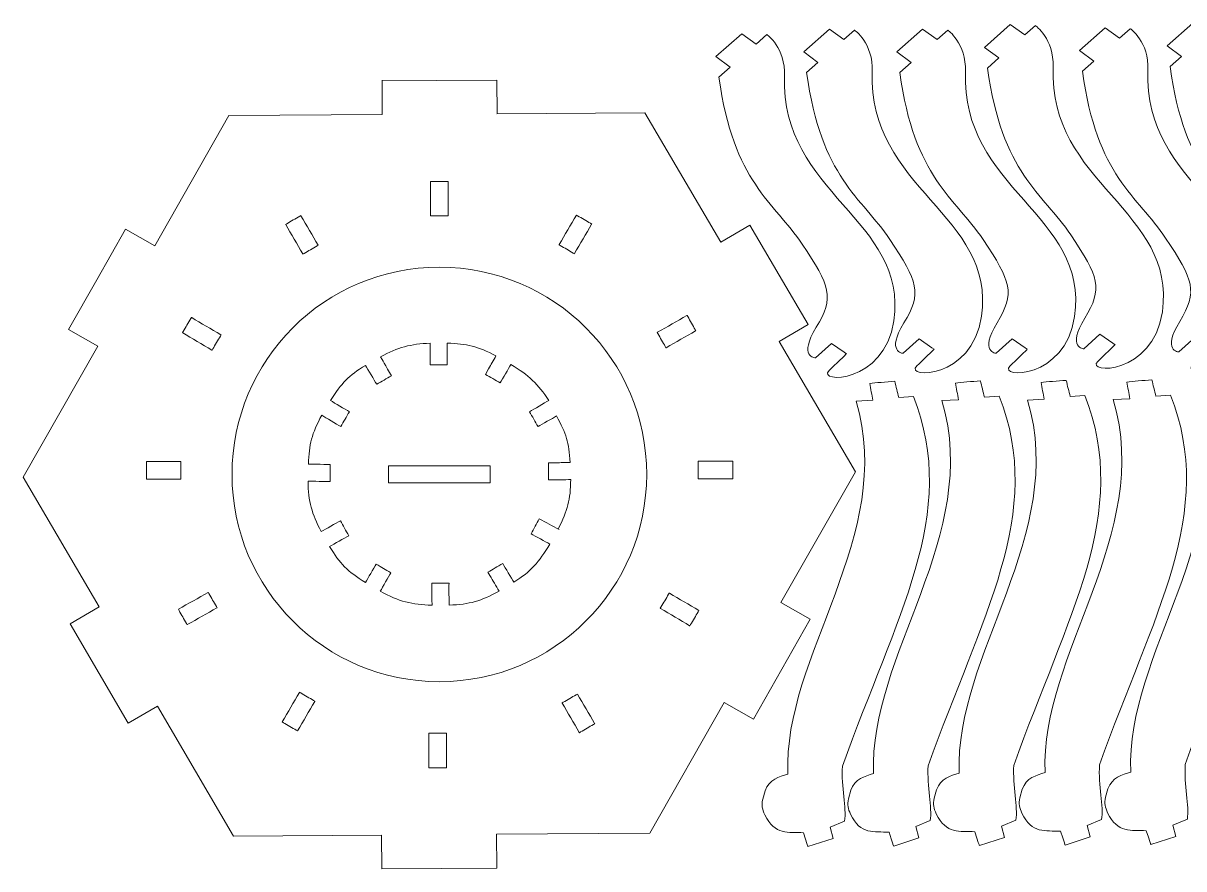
# Model space of a CAD drawing. Header units: millimetres. Extents: x -604 to -211, y 144 to 400.
# Drawn here: x -604.2 to -427, y 144.3 to 273.4 of the extents above; entities that cross this region are included whole.
import ezdxf

# ---------------------------------------------------------------- set-up
doc = ezdxf.new("R2010")
doc.units = ezdxf.units.MM
doc.header["$MEASUREMENT"] = 0
doc.layers.add('Layer 1', color=7, linetype='Continuous')

msp = doc.modelspace()

# ---------------------------------------------------------------- linework, layer by layer
at = {"layer": 'Layer 1', "color": 242, "lineweight": 20}
msp.add_ellipse((-540.6545, 204.5034), major_axis=(0, 31.6419), ratio=1, dxfattribs=at)
for points, knots in [([(-457.4511, 269.695), (-457.4511, 269.695), (-453.5249, 273.1693), (-453.5249, 273.1693), (-453.5249, 273.1693), (-453.5249, 273.1693), (-451.3221, 271.5876), (-451.3221, 271.5876), (-451.3221, 271.5876), (-451.3221, 271.5876), (-449.6953, 273.0276), (-449.6953, 273.0276), (-449.6953, 273.0276), (-449.6953, 273.0276), (-446.822, 271.0357), (-446.993, 266.6782), (-446.993, 266.6782), (-447.6935, 248.8343), (-428.0907, 244.7866), (-430.3208, 229.3274), (-430.3208, 229.3274), (-431.7264, 219.5833), (-442.1582, 219.8527), (-440.19, 221.7477), (-440.19, 221.7477), (-439.3333, 222.5724), (-437.5445, 224.2952), (-437.5445, 224.2952), (-437.5445, 224.2952), (-437.5445, 224.2952), (-437.8896, 224.5369), (-437.8896, 224.5369), (-437.8896, 224.5369), (-437.8896, 224.5369), (-439.8352, 225.8911), (-439.8352, 225.8911), (-439.8352, 225.8911), (-439.8352, 225.8911), (-442.2783, 223.6815), (-442.2783, 223.6815), (-442.2783, 223.6815), (-442.2783, 223.6815), (-444.9427, 223.7768), (-442.1567, 228.3411), (-442.1567, 228.3411), (-439.3707, 232.9055), (-440.0108, 234.6458), (-444.2974, 241.0567), (-444.2974, 241.0567), (-448.5839, 247.4675), (-454.8234, 250.4552), (-456.9985, 266.5436), (-456.9985, 266.5436), (-456.9985, 266.5436), (-455.2828, 268.0794), (-455.2828, 268.0794), (-455.2828, 268.0794), (-455.2828, 268.0794), (-457.4511, 269.695), (-457.4511, 269.695)], [0, 0, 0, 0, 0.0625, 0.0625, 0.0625, 0.0625, 0.125, 0.125, 0.125, 0.125, 0.1875, 0.1875, 0.1875, 0.1875, 0.25, 0.25, 0.25, 0.25, 0.3125, 0.3125, 0.3125, 0.3125, 0.375, 0.375, 0.375, 0.375, 0.4375, 0.4375, 0.4375, 0.4375, 0.5, 0.5, 0.5, 0.5, 0.5625, 0.5625, 0.5625, 0.5625, 0.625, 0.625, 0.625, 0.625, 0.6875, 0.6875, 0.6875, 0.6875, 0.75, 0.75, 0.75, 0.75, 0.8125, 0.8125, 0.8125, 0.8125, 0.875, 0.875, 0.875, 0.875, 1, 1, 1, 1]), ([(-429.5834, 269.9089), (-429.5834, 269.9089), (-425.6572, 273.3832), (-425.6572, 273.3832), (-425.6572, 273.3832), (-425.6572, 273.3832), (-423.4544, 271.8015), (-423.4544, 271.8015), (-423.4544, 271.8015), (-423.4544, 271.8015), (-421.8276, 273.2415), (-421.8276, 273.2415), (-421.8276, 273.2415), (-421.8276, 273.2415), (-418.9543, 271.2496), (-419.1253, 266.8921), (-419.1253, 266.8921), (-419.8258, 249.0483), (-400.223, 245.0006), (-402.4531, 229.5414), (-402.4531, 229.5414), (-403.8587, 219.7972), (-414.2905, 220.0666), (-412.3223, 221.9616), (-412.3223, 221.9616), (-411.4656, 222.7863), (-409.6768, 224.5091), (-409.6768, 224.5091), (-409.6768, 224.5091), (-409.6768, 224.5091), (-410.0219, 224.7508), (-410.0219, 224.7508), (-410.0219, 224.7508), (-410.0219, 224.7508), (-411.9675, 226.1051), (-411.9675, 226.1051), (-411.9675, 226.1051), (-411.9675, 226.1051), (-414.4106, 223.8954), (-414.4106, 223.8954), (-414.4106, 223.8954), (-414.4106, 223.8954), (-417.075, 223.9907), (-414.289, 228.555), (-414.289, 228.555), (-411.503, 233.1194), (-412.1431, 234.8597), (-416.4297, 241.2706), (-416.4297, 241.2706), (-420.7162, 247.6814), (-426.9557, 250.6691), (-429.1308, 266.7575), (-429.1308, 266.7575), (-429.1308, 266.7575), (-427.4151, 268.2933), (-427.4151, 268.2933), (-427.4151, 268.2933), (-427.4151, 268.2933), (-429.5834, 269.9089), (-429.5834, 269.9089)], [0, 0, 0, 0, 0.0625, 0.0625, 0.0625, 0.0625, 0.125, 0.125, 0.125, 0.125, 0.1875, 0.1875, 0.1875, 0.1875, 0.25, 0.25, 0.25, 0.25, 0.3125, 0.3125, 0.3125, 0.3125, 0.375, 0.375, 0.375, 0.375, 0.4375, 0.4375, 0.4375, 0.4375, 0.5, 0.5, 0.5, 0.5, 0.5625, 0.5625, 0.5625, 0.5625, 0.625, 0.625, 0.625, 0.625, 0.6875, 0.6875, 0.6875, 0.6875, 0.75, 0.75, 0.75, 0.75, 0.8125, 0.8125, 0.8125, 0.8125, 0.875, 0.875, 0.875, 0.875, 1, 1, 1, 1]), ([(-498.4376, 268.3115), (-498.4376, 268.3115), (-494.5114, 271.7858), (-494.5114, 271.7858), (-494.5114, 271.7858), (-494.5114, 271.7858), (-492.3087, 270.2041), (-492.3087, 270.2041), (-492.3087, 270.2041), (-492.3087, 270.2041), (-490.6819, 271.6441), (-490.6819, 271.6441), (-490.6819, 271.6441), (-490.6819, 271.6441), (-487.8085, 269.6522), (-487.9795, 265.2947), (-487.9795, 265.2947), (-488.68, 247.4508), (-469.0772, 243.4031), (-471.3073, 227.9439), (-471.3073, 227.9439), (-472.7129, 218.1998), (-483.1448, 218.4692), (-481.1766, 220.3642), (-481.1766, 220.3642), (-480.3199, 221.1889), (-478.531, 222.9117), (-478.531, 222.9117), (-478.531, 222.9117), (-478.531, 222.9117), (-478.8761, 223.1534), (-478.8761, 223.1534), (-478.8761, 223.1534), (-478.8761, 223.1534), (-480.8217, 224.5076), (-480.8217, 224.5076), (-480.8217, 224.5076), (-480.8217, 224.5076), (-483.2648, 222.298), (-483.2648, 222.298), (-483.2648, 222.298), (-483.2648, 222.298), (-485.9292, 222.3933), (-483.1432, 226.9576), (-483.1432, 226.9576), (-480.3573, 231.522), (-480.9974, 233.2623), (-485.284, 239.6732), (-485.284, 239.6732), (-489.5704, 246.084), (-495.81, 249.0717), (-497.985, 265.1601), (-497.985, 265.1601), (-497.985, 265.1601), (-496.2693, 266.6959), (-496.2693, 266.6959), (-496.2693, 266.6959), (-496.2693, 266.6959), (-498.4376, 268.3115), (-498.4376, 268.3115)], [0, 0, 0, 0, 0.0625, 0.0625, 0.0625, 0.0625, 0.125, 0.125, 0.125, 0.125, 0.1875, 0.1875, 0.1875, 0.1875, 0.25, 0.25, 0.25, 0.25, 0.3125, 0.3125, 0.3125, 0.3125, 0.375, 0.375, 0.375, 0.375, 0.4375, 0.4375, 0.4375, 0.4375, 0.5, 0.5, 0.5, 0.5, 0.5625, 0.5625, 0.5625, 0.5625, 0.625, 0.625, 0.625, 0.625, 0.6875, 0.6875, 0.6875, 0.6875, 0.75, 0.75, 0.75, 0.75, 0.8125, 0.8125, 0.8125, 0.8125, 0.875, 0.875, 0.875, 0.875, 1, 1, 1, 1]), ([(-485.0534, 269.0046), (-485.0534, 269.0046), (-481.1272, 272.4788), (-481.1272, 272.4788), (-481.1272, 272.4788), (-481.1272, 272.4788), (-478.9245, 270.8972), (-478.9245, 270.8972), (-478.9245, 270.8972), (-478.9245, 270.8972), (-477.2976, 272.3371), (-477.2976, 272.3371), (-477.2976, 272.3371), (-477.2976, 272.3371), (-474.4243, 270.3453), (-474.5953, 265.9877), (-474.5953, 265.9877), (-475.2958, 248.1439), (-455.693, 244.0962), (-457.9231, 228.637), (-457.9231, 228.637), (-459.3287, 218.8928), (-469.7606, 219.1622), (-467.7924, 221.0572), (-467.7924, 221.0572), (-466.9356, 221.882), (-465.1468, 223.6047), (-465.1468, 223.6047), (-465.1468, 223.6047), (-465.1468, 223.6047), (-465.4919, 223.8464), (-465.4919, 223.8464), (-465.4919, 223.8464), (-465.4919, 223.8464), (-467.4375, 225.2007), (-467.4375, 225.2007), (-467.4375, 225.2007), (-467.4375, 225.2007), (-469.8806, 222.991), (-469.8806, 222.991), (-469.8806, 222.991), (-469.8806, 222.991), (-472.545, 223.0863), (-469.759, 227.6507), (-469.759, 227.6507), (-466.973, 232.215), (-467.6132, 233.9554), (-471.8997, 240.3663), (-471.8997, 240.3663), (-476.1862, 246.7771), (-482.4258, 249.7647), (-484.6008, 265.8531), (-484.6008, 265.8531), (-484.6008, 265.8531), (-482.8851, 267.389), (-482.8851, 267.389), (-482.8851, 267.389), (-482.8851, 267.389), (-485.0534, 269.0046), (-485.0534, 269.0046)], [0, 0, 0, 0, 0.0625, 0.0625, 0.0625, 0.0625, 0.125, 0.125, 0.125, 0.125, 0.1875, 0.1875, 0.1875, 0.1875, 0.25, 0.25, 0.25, 0.25, 0.3125, 0.3125, 0.3125, 0.3125, 0.375, 0.375, 0.375, 0.375, 0.4375, 0.4375, 0.4375, 0.4375, 0.5, 0.5, 0.5, 0.5, 0.5625, 0.5625, 0.5625, 0.5625, 0.625, 0.625, 0.625, 0.625, 0.6875, 0.6875, 0.6875, 0.6875, 0.75, 0.75, 0.75, 0.75, 0.8125, 0.8125, 0.8125, 0.8125, 0.875, 0.875, 0.875, 0.875, 1, 1, 1, 1]), ([(-470.8353, 269.0019), (-470.8353, 269.0019), (-466.9091, 272.4762), (-466.9091, 272.4762), (-466.9091, 272.4762), (-466.9091, 272.4762), (-464.7064, 270.8945), (-464.7064, 270.8945), (-464.7064, 270.8945), (-464.7064, 270.8945), (-463.0795, 272.3345), (-463.0795, 272.3345), (-463.0795, 272.3345), (-463.0795, 272.3345), (-460.2062, 270.3427), (-460.3772, 265.9851), (-460.3772, 265.9851), (-461.0777, 248.1413), (-441.4749, 244.0936), (-443.705, 228.6344), (-443.705, 228.6344), (-445.1106, 218.8902), (-455.5425, 219.1596), (-453.5743, 221.0546), (-453.5743, 221.0546), (-452.7175, 221.8794), (-450.9287, 223.6021), (-450.9287, 223.6021), (-450.9287, 223.6021), (-450.9287, 223.6021), (-451.2738, 223.8438), (-451.2738, 223.8438), (-451.2738, 223.8438), (-451.2738, 223.8438), (-453.2194, 225.1981), (-453.2194, 225.1981), (-453.2194, 225.1981), (-453.2194, 225.1981), (-455.6625, 222.9884), (-455.6625, 222.9884), (-455.6625, 222.9884), (-455.6625, 222.9884), (-458.3269, 223.0837), (-455.5409, 227.6481), (-455.5409, 227.6481), (-452.7549, 232.2124), (-453.3951, 233.9528), (-457.6816, 240.3636), (-457.6816, 240.3636), (-461.9681, 246.7745), (-468.2077, 249.7621), (-470.3827, 265.8505), (-470.3827, 265.8505), (-470.3827, 265.8505), (-468.667, 267.3864), (-468.667, 267.3864), (-468.667, 267.3864), (-468.667, 267.3864), (-470.8353, 269.0019), (-470.8353, 269.0019)], [0, 0, 0, 0, 0.0625, 0.0625, 0.0625, 0.0625, 0.125, 0.125, 0.125, 0.125, 0.1875, 0.1875, 0.1875, 0.1875, 0.25, 0.25, 0.25, 0.25, 0.3125, 0.3125, 0.3125, 0.3125, 0.375, 0.375, 0.375, 0.375, 0.4375, 0.4375, 0.4375, 0.4375, 0.5, 0.5, 0.5, 0.5, 0.5625, 0.5625, 0.5625, 0.5625, 0.625, 0.625, 0.625, 0.625, 0.6875, 0.6875, 0.6875, 0.6875, 0.75, 0.75, 0.75, 0.75, 0.8125, 0.8125, 0.8125, 0.8125, 0.875, 0.875, 0.875, 0.875, 1, 1, 1, 1]), ([(-442.9676, 269.2159), (-442.9676, 269.2159), (-439.0414, 272.6901), (-439.0414, 272.6901), (-439.0414, 272.6901), (-439.0414, 272.6901), (-436.8386, 271.1085), (-436.8386, 271.1085), (-436.8386, 271.1085), (-436.8386, 271.1085), (-435.2118, 272.5484), (-435.2118, 272.5484), (-435.2118, 272.5484), (-435.2118, 272.5484), (-432.3385, 270.5566), (-432.5095, 266.1991), (-432.5095, 266.1991), (-433.21, 248.3552), (-413.6072, 244.3075), (-415.8373, 228.8483), (-415.8373, 228.8483), (-417.2429, 219.1041), (-427.6747, 219.3735), (-425.7065, 221.2685), (-425.7065, 221.2685), (-424.8498, 222.0933), (-423.061, 223.816), (-423.061, 223.816), (-423.061, 223.816), (-423.061, 223.816), (-423.4061, 224.0577), (-423.4061, 224.0577), (-423.4061, 224.0577), (-423.4061, 224.0577), (-425.3517, 225.412), (-425.3517, 225.412), (-425.3517, 225.412), (-425.3517, 225.412), (-427.7948, 223.2023), (-427.7948, 223.2023), (-427.7948, 223.2023), (-427.7948, 223.2023), (-430.4592, 223.2977), (-427.6732, 227.862), (-427.6732, 227.862), (-424.8872, 232.4263), (-425.5273, 234.1667), (-429.8139, 240.5776), (-429.8139, 240.5776), (-434.1004, 246.9884), (-440.3399, 249.976), (-442.515, 266.0645), (-442.515, 266.0645), (-442.515, 266.0645), (-440.7993, 267.6003), (-440.7993, 267.6003), (-440.7993, 267.6003), (-440.7993, 267.6003), (-442.9676, 269.2159), (-442.9676, 269.2159)], [0, 0, 0, 0, 0.0625, 0.0625, 0.0625, 0.0625, 0.125, 0.125, 0.125, 0.125, 0.1875, 0.1875, 0.1875, 0.1875, 0.25, 0.25, 0.25, 0.25, 0.3125, 0.3125, 0.3125, 0.3125, 0.375, 0.375, 0.375, 0.375, 0.4375, 0.4375, 0.4375, 0.4375, 0.5, 0.5, 0.5, 0.5, 0.5625, 0.5625, 0.5625, 0.5625, 0.625, 0.625, 0.625, 0.625, 0.6875, 0.6875, 0.6875, 0.6875, 0.75, 0.75, 0.75, 0.75, 0.8125, 0.8125, 0.8125, 0.8125, 0.875, 0.875, 0.875, 0.875, 1, 1, 1, 1]), ([(-549.4499, 264.5888), (-549.4499, 264.5888), (-541.059, 264.6439), (-541.059, 264.6439), (-541.059, 264.6439), (-541.059, 264.6439), (-531.8825, 264.7041), (-531.8825, 264.7041)], [0, 0, 0, 0, 0.33333333, 0.33333333, 0.33333333, 0.33333333, 1, 1, 1, 1]), ([(-584.0936, 239.3808), (-584.0936, 239.3808), (-572.7746, 259.2865), (-572.7746, 259.2865), (-572.7746, 259.2865), (-572.7746, 259.2865), (-549.397, 259.4399), (-549.397, 259.4399)], [0, 0, 0, 0, 0.33333333, 0.33333333, 0.33333333, 0.33333333, 1, 1, 1, 1]), ([(-531.8973, 259.5547), (-531.8973, 259.5547), (-509.2759, 259.7032), (-509.2759, 259.7032), (-509.2759, 259.7032), (-509.2759, 259.7032), (-497.696, 239.9466), (-497.696, 239.9466)], [0, 0, 0, 0, 0.33333333, 0.33333333, 0.33333333, 0.33333333, 1, 1, 1, 1]), ([(-541.7967, 249.2229), (-541.0352, 249.2229), (-540.2735, 249.2229), (-539.512, 249.2229), (-539.512, 249.2229), (-539.512, 249.2229), (-539.3043, 249.2229), (-539.3043, 249.2229), (-539.3043, 249.2229), (-539.3043, 249.2229), (-539.3043, 249.1843), (-539.3043, 249.1843), (-539.3043, 249.1843), (-539.3043, 247.46), (-539.3043, 245.7358), (-539.3043, 244.0115), (-539.3043, 244.0115), (-539.3043, 244.0115), (-539.3043, 243.9729), (-539.3043, 243.9729), (-539.3043, 243.9729), (-539.3043, 243.9729), (-539.512, 243.9729), (-539.512, 243.9729), (-539.512, 243.9729), (-540.2735, 243.9729), (-541.0352, 243.9729), (-541.7967, 243.9729), (-541.7967, 243.9729), (-541.7967, 243.9729), (-542.0044, 243.9729), (-542.0044, 243.9729), (-542.0044, 243.9729), (-542.0044, 243.9729), (-542.0044, 244.0115), (-542.0044, 244.0115), (-542.0044, 244.0115), (-542.0044, 245.7358), (-542.0044, 247.46), (-542.0044, 249.1843), (-542.0044, 249.1843), (-542.0044, 249.1843), (-542.0044, 249.2229), (-542.0044, 249.2229), (-542.0044, 249.2229), (-542.0044, 249.2229), (-541.7967, 249.2229), (-541.7967, 249.2229)], [0, 0, 0, 0, 0.07692308, 0.07692308, 0.07692308, 0.07692308, 0.15384615, 0.15384615, 0.15384615, 0.15384615, 0.23076923, 0.23076923, 0.23076923, 0.23076923, 0.30769231, 0.30769231, 0.30769231, 0.30769231, 0.38461538, 0.38461538, 0.38461538, 0.38461538, 0.46153846, 0.46153846, 0.46153846, 0.46153846, 0.53846154, 0.53846154, 0.53846154, 0.53846154, 0.61538462, 0.61538462, 0.61538462, 0.61538462, 0.69230769, 0.69230769, 0.69230769, 0.69230769, 0.76923077, 0.76923077, 0.76923077, 0.76923077, 0.84615385, 0.84615385, 0.84615385, 0.84615385, 1, 1, 1, 1]), ([(-561.2964, 238.2349), (-560.6388, 238.6189), (-559.9811, 239.003), (-559.3235, 239.3871), (-559.3235, 239.3871), (-559.3235, 239.3871), (-559.1441, 239.4918), (-559.1441, 239.4918), (-559.1441, 239.4918), (-559.1441, 239.4918), (-559.1636, 239.5252), (-559.1636, 239.5252), (-559.1636, 239.5252), (-560.0332, 241.0141), (-560.9028, 242.5031), (-561.7723, 243.992), (-561.7723, 243.992), (-561.7723, 243.992), (-561.7918, 244.0253), (-561.7918, 244.0253), (-561.7918, 244.0253), (-561.7918, 244.0253), (-561.9712, 243.9206), (-561.9712, 243.9206), (-561.9712, 243.9206), (-562.6287, 243.5365), (-563.2864, 243.1524), (-563.944, 242.7684), (-563.944, 242.7684), (-563.944, 242.7684), (-564.1234, 242.6636), (-564.1234, 242.6636), (-564.1234, 242.6636), (-564.1234, 242.6636), (-564.1039, 242.6303), (-564.1039, 242.6303), (-564.1039, 242.6303), (-563.2343, 241.1414), (-562.3647, 239.6524), (-561.4952, 238.1635), (-561.4952, 238.1635), (-561.4952, 238.1635), (-561.4757, 238.1302), (-561.4757, 238.1302), (-561.4757, 238.1302), (-561.4757, 238.1302), (-561.2964, 238.2349), (-561.2964, 238.2349)], [0, 0, 0, 0, 0.07692308, 0.07692308, 0.07692308, 0.07692308, 0.15384615, 0.15384615, 0.15384615, 0.15384615, 0.23076923, 0.23076923, 0.23076923, 0.23076923, 0.30769231, 0.30769231, 0.30769231, 0.30769231, 0.38461538, 0.38461538, 0.38461538, 0.38461538, 0.46153846, 0.46153846, 0.46153846, 0.46153846, 0.53846154, 0.53846154, 0.53846154, 0.53846154, 0.61538462, 0.61538462, 0.61538462, 0.61538462, 0.69230769, 0.69230769, 0.69230769, 0.69230769, 0.76923077, 0.76923077, 0.76923077, 0.76923077, 0.84615385, 0.84615385, 0.84615385, 0.84615385, 1, 1, 1, 1]), ([(-519.5509, 243.9882), (-518.8933, 243.6042), (-518.2356, 243.2201), (-517.578, 242.836), (-517.578, 242.836), (-517.578, 242.836), (-517.3986, 242.7313), (-517.3986, 242.7313), (-517.3986, 242.7313), (-517.3986, 242.7313), (-517.4181, 242.6979), (-517.4181, 242.6979), (-517.4181, 242.6979), (-518.2877, 241.209), (-519.1573, 239.72), (-520.0268, 238.2311), (-520.0268, 238.2311), (-520.0268, 238.2311), (-520.0463, 238.1978), (-520.0463, 238.1978), (-520.0463, 238.1978), (-520.0463, 238.1978), (-520.2257, 238.3025), (-520.2257, 238.3025), (-520.2257, 238.3025), (-520.8832, 238.6866), (-521.5409, 239.0707), (-522.1985, 239.4547), (-522.1985, 239.4547), (-522.1985, 239.4547), (-522.3779, 239.5595), (-522.3779, 239.5595), (-522.3779, 239.5595), (-522.3779, 239.5595), (-522.3584, 239.5928), (-522.3584, 239.5928), (-522.3584, 239.5928), (-521.4888, 241.0817), (-520.6192, 242.5707), (-519.7497, 244.0596), (-519.7497, 244.0596), (-519.7497, 244.0596), (-519.7302, 244.0929), (-519.7302, 244.0929), (-519.7302, 244.0929), (-519.7302, 244.0929), (-519.5509, 243.9882), (-519.5509, 243.9882)], [0, 0, 0, 0, 0.07692308, 0.07692308, 0.07692308, 0.07692308, 0.15384615, 0.15384615, 0.15384615, 0.15384615, 0.23076923, 0.23076923, 0.23076923, 0.23076923, 0.30769231, 0.30769231, 0.30769231, 0.30769231, 0.38461538, 0.38461538, 0.38461538, 0.38461538, 0.46153846, 0.46153846, 0.46153846, 0.46153846, 0.53846154, 0.53846154, 0.53846154, 0.53846154, 0.61538462, 0.61538462, 0.61538462, 0.61538462, 0.69230769, 0.69230769, 0.69230769, 0.69230769, 0.76923077, 0.76923077, 0.76923077, 0.76923077, 0.84615385, 0.84615385, 0.84615385, 0.84615385, 1, 1, 1, 1]), ([(-597.2671, 226.631), (-597.2671, 226.631), (-592.945, 234.2319), (-592.945, 234.2319), (-592.945, 234.2319), (-592.945, 234.2319), (-588.5697, 241.9262), (-588.5697, 241.9262)], [0, 0, 0, 0, 0.33333333, 0.33333333, 0.33333333, 0.33333333, 1, 1, 1, 1]), ([(-493.2538, 242.5504), (-493.2538, 242.5504), (-488.7786, 234.9154), (-488.7786, 234.9154), (-488.7786, 234.9154), (-488.7786, 234.9154), (-484.367, 227.3886), (-484.367, 227.3886)], [0, 0, 0, 0, 0.33333333, 0.33333333, 0.33333333, 0.33333333, 1, 1, 1, 1]), ([(-502.7399, 228.5912), (-502.3643, 227.9287), (-501.9888, 227.2661), (-501.6132, 226.6037), (-501.6132, 226.6037), (-501.6132, 226.6037), (-501.5108, 226.423), (-501.5108, 226.423), (-501.5108, 226.423), (-501.5108, 226.423), (-501.5444, 226.4039), (-501.5444, 226.4039), (-501.5444, 226.4039), (-503.0444, 225.5536), (-504.5444, 224.7033), (-506.0445, 223.853), (-506.0445, 223.853), (-506.0445, 223.853), (-506.078, 223.834), (-506.078, 223.834), (-506.078, 223.834), (-506.078, 223.834), (-506.1805, 224.0147), (-506.1805, 224.0147), (-506.1805, 224.0147), (-506.556, 224.6772), (-506.9316, 225.3398), (-507.3071, 226.0022), (-507.3071, 226.0022), (-507.3071, 226.0022), (-507.4095, 226.1829), (-507.4095, 226.1829), (-507.4095, 226.1829), (-507.4095, 226.1829), (-507.376, 226.202), (-507.376, 226.202), (-507.376, 226.202), (-505.8759, 227.0523), (-504.3759, 227.9026), (-502.8759, 228.7529), (-502.8759, 228.7529), (-502.8759, 228.7529), (-502.8423, 228.7719), (-502.8423, 228.7719), (-502.8423, 228.7719), (-502.8423, 228.7719), (-502.7399, 228.5912), (-502.7399, 228.5912)], [0, 0, 0, 0, 0.07692308, 0.07692308, 0.07692308, 0.07692308, 0.15384615, 0.15384615, 0.15384615, 0.15384615, 0.23076923, 0.23076923, 0.23076923, 0.23076923, 0.30769231, 0.30769231, 0.30769231, 0.30769231, 0.38461538, 0.38461538, 0.38461538, 0.38461538, 0.46153846, 0.46153846, 0.46153846, 0.46153846, 0.53846154, 0.53846154, 0.53846154, 0.53846154, 0.61538462, 0.61538462, 0.61538462, 0.61538462, 0.69230769, 0.69230769, 0.69230769, 0.69230769, 0.76923077, 0.76923077, 0.76923077, 0.76923077, 0.84615385, 0.84615385, 0.84615385, 0.84615385, 1, 1, 1, 1]), ([(-575.2376, 223.6537), (-574.8497, 224.309), (-574.4617, 224.9644), (-574.0737, 225.6196), (-574.0737, 225.6196), (-574.0737, 225.6196), (-573.9679, 225.7984), (-573.9679, 225.7984), (-573.9679, 225.7984), (-573.9679, 225.7984), (-574.0011, 225.818), (-574.0011, 225.818), (-574.0011, 225.818), (-575.4848, 226.6964), (-576.9686, 227.5749), (-578.4523, 228.4533), (-578.4523, 228.4533), (-578.4523, 228.4533), (-578.4855, 228.4729), (-578.4855, 228.4729), (-578.4855, 228.4729), (-578.4855, 228.4729), (-578.5913, 228.2942), (-578.5913, 228.2942), (-578.5913, 228.2942), (-578.9793, 227.6389), (-579.3673, 226.9835), (-579.7552, 226.3283), (-579.7552, 226.3283), (-579.7552, 226.3283), (-579.8611, 226.1495), (-579.8611, 226.1495), (-579.8611, 226.1495), (-579.8611, 226.1495), (-579.8279, 226.1299), (-579.8279, 226.1299), (-579.8279, 226.1299), (-578.3441, 225.2515), (-576.8604, 224.373), (-575.3766, 223.4946), (-575.3766, 223.4946), (-575.3766, 223.4946), (-575.3434, 223.475), (-575.3434, 223.475), (-575.3434, 223.475), (-575.3434, 223.475), (-575.2376, 223.6537), (-575.2376, 223.6537)], [0, 0, 0, 0, 0.07692308, 0.07692308, 0.07692308, 0.07692308, 0.15384615, 0.15384615, 0.15384615, 0.15384615, 0.23076923, 0.23076923, 0.23076923, 0.23076923, 0.30769231, 0.30769231, 0.30769231, 0.30769231, 0.38461538, 0.38461538, 0.38461538, 0.38461538, 0.46153846, 0.46153846, 0.46153846, 0.46153846, 0.53846154, 0.53846154, 0.53846154, 0.53846154, 0.61538462, 0.61538462, 0.61538462, 0.61538462, 0.69230769, 0.69230769, 0.69230769, 0.69230769, 0.76923077, 0.76923077, 0.76923077, 0.76923077, 0.84615385, 0.84615385, 0.84615385, 0.84615385, 1, 1, 1, 1]), ([(-592.5523, 184.2774), (-592.5523, 184.2774), (-604.1632, 204.0868), (-604.1632, 204.0868), (-604.1632, 204.0868), (-604.1632, 204.0868), (-592.791, 224.0857), (-592.791, 224.0857)], [0, 0, 0, 0, 0.33333333, 0.33333333, 0.33333333, 0.33333333, 1, 1, 1, 1]), ([(-522.3935, 196.091), (-523.3693, 196.6529), (-524.4226, 197.1627), (-525.4082, 197.725), (-525.4082, 197.725), (-525.8165, 196.9585), (-526.2525, 196.2002), (-526.6689, 195.4391), (-526.6689, 195.4391), (-526.0121, 195.0607), (-524.458, 194.2553), (-523.801, 193.877), (-523.801, 193.877), (-525.4613, 191.0936), (-526.7236, 189.6705), (-529.2928, 188.0442), (-529.2928, 188.0442), (-529.669, 188.7109), (-530.6, 190.2366), (-530.9889, 190.9008), (-530.9889, 190.9008), (-531.7957, 190.4379), (-532.5054, 190.005), (-533.2418, 189.5849), (-533.2418, 189.5849), (-533.2418, 189.5849), (-532.9392, 189.0916), (-532.9392, 189.0916), (-532.9392, 189.0916), (-532.4956, 188.2788), (-531.9997, 187.4885), (-531.5399, 186.6867), (-531.5399, 186.6867), (-534.2943, 185.1691), (-536.035, 184.6641), (-539.1755, 184.5517), (-539.1755, 184.5517), (-539.1801, 185.3003), (-539.1976, 187.0419), (-539.1802, 187.9007), (-539.1802, 187.9007), (-540.065, 187.8929), (-540.9172, 187.8932), (-541.7903, 187.8942), (-541.7903, 187.8942), (-541.7903, 187.8942), (-541.7827, 186.8288), (-541.7827, 186.8288), (-541.7827, 186.8288), (-541.781, 186.064), (-541.7809, 185.299), (-541.7762, 184.5345), (-541.7762, 184.5345), (-544.8474, 184.6104), (-546.8006, 185.1077), (-549.6726, 186.6704), (-549.6726, 186.6704), (-549.2949, 187.326), (-548.4306, 188.8497), (-548.0531, 189.5052), (-548.0531, 189.5052), (-548.959, 190.0268), (-549.4076, 190.2888), (-550.3085, 190.8136), (-550.3085, 190.8136), (-550.6849, 190.16), (-551.5546, 188.6463), (-551.9308, 187.9929), (-551.9308, 187.9929), (-554.6853, 189.7111), (-555.834, 190.8882), (-557.4106, 193.5063), (-557.4106, 193.5063), (-556.7476, 193.8853), (-555.1503, 194.7636), (-554.4873, 195.1432), (-554.4873, 195.1432), (-554.9109, 195.9062), (-555.3595, 196.7037), (-555.7612, 197.4241), (-555.7612, 197.4241), (-556.4216, 197.0465), (-558.0258, 196.1484), (-558.686, 195.7707), (-558.686, 195.7707), (-560.135, 198.5431), (-560.6486, 200.3419), (-560.6979, 203.4741), (-560.6979, 203.4741), (-559.9449, 203.4689), (-558.095, 203.4203), (-557.342, 203.4154), (-557.342, 203.4154), (-557.302, 205.467), (-557.3135, 204.7177), (-557.2991, 206.0266), (-557.2991, 206.0266), (-557.3026, 206.0362), (-560.3423, 206.0614), (-560.6496, 206.085), (-560.6496, 206.085), (-560.5157, 209.0748), (-560.143, 210.7426), (-558.5973, 213.5308), (-558.5973, 213.5308), (-557.9308, 213.1469), (-556.3741, 212.2033), (-555.7075, 211.8193), (-555.7075, 211.8193), (-555.2647, 212.5308), (-554.8424, 213.3039), (-554.3861, 214.0711), (-554.3861, 214.0711), (-555.0482, 214.4526), (-556.6117, 215.3978), (-557.2736, 215.779), (-557.2736, 215.779), (-555.5676, 218.4662), (-554.4944, 219.5899), (-551.9251, 221.1405), (-551.9251, 221.1405), (-551.5531, 220.4808), (-550.5916, 218.9195), (-550.2198, 218.2599), (-550.2198, 218.2599), (-549.4765, 218.6898), (-548.7116, 219.1346), (-547.957, 219.5629), (-547.957, 219.5629), (-547.957, 219.5629), (-548.5533, 220.5809), (-548.5533, 220.5809), (-548.5533, 220.5809), (-548.5533, 220.5809), (-548.83, 221.0599), (-548.83, 221.0599), (-548.83, 221.0599), (-549.2042, 221.7182), (-549.2626, 221.8196), (-549.6422, 222.4727), (-549.6422, 222.4727), (-546.9491, 223.8835), (-545.0942, 224.4351), (-542.0541, 224.5266), (-542.0541, 224.5266), (-542.0496, 223.7713), (-542.0715, 221.9708), (-542.0672, 221.2156), (-542.0672, 221.2156), (-541.7425, 221.2206), (-541.4301, 221.2143), (-541.1093, 221.2203), (-541.1093, 221.2203), (-541.1065, 221.2203), (-541.1037, 221.2204), (-541.1009, 221.2204), (-541.1009, 221.2204), (-540.5509, 221.2239), (-540.0064, 221.2251), (-539.4564, 221.2173), (-539.4564, 221.2173), (-539.4564, 221.2173), (-539.4565, 222.2898), (-539.4565, 222.2898), (-539.4565, 222.2898), (-539.4608, 223.0422), (-539.4466, 223.7837), (-539.4508, 224.536), (-539.4508, 224.536), (-536.4532, 224.4444), (-534.8272, 224.0894), (-532.0196, 222.5814), (-532.0196, 222.5814), (-532.4002, 221.92), (-532.7688, 221.2759), (-533.1496, 220.6144), (-533.1496, 220.6144), (-533.1496, 220.6144), (-533.6296, 219.7761), (-533.6296, 219.7761), (-533.6296, 219.7761), (-532.8853, 219.3436), (-532.1112, 218.9088), (-531.3644, 218.4737), (-531.3644, 218.4737), (-530.9835, 219.1351), (-530.1224, 220.6311), (-529.7416, 221.2923), (-529.7416, 221.2923), (-527.0577, 219.6387), (-525.5313, 218.3033), (-523.9521, 215.7912), (-523.9521, 215.7912), (-524.6104, 215.4145), (-526.2306, 214.4517), (-526.8887, 214.0749), (-526.8887, 214.0749), (-526.8887, 214.0749), (-526.8932, 214.0716), (-526.8932, 214.0716), (-526.8932, 214.0716), (-526.462, 213.3095), (-526.0331, 212.5681), (-525.5962, 211.8055), (-525.5962, 211.8055), (-524.9338, 212.1846), (-523.4367, 213.0446), (-522.7747, 213.4236), (-522.7747, 213.4236), (-521.3186, 210.762), (-520.8475, 209.3522), (-520.6982, 206.3249), (-520.6982, 206.3249), (-522.5616, 206.2881), (-522.0897, 206.3031), (-524.0223, 206.2556), (-524.0223, 206.2556), (-524.0223, 206.2556), (-524.0223, 206.2556), (-524.0223, 206.2556), (-524.0223, 206.2556), (-524.0198, 205.8548), (-523.9915, 204.05), (-523.9825, 203.6565), (-523.9825, 203.6565), (-523.2369, 203.6512), (-521.3535, 203.7094), (-520.6081, 203.7043), (-520.6081, 203.7043), (-520.6425, 200.6705), (-521.065, 199.0197), (-522.5466, 196.1628)], [0, 0, 0, 0, 0.01694915, 0.01694915, 0.01694915, 0.01694915, 0.03389831, 0.03389831, 0.03389831, 0.03389831, 0.05084746, 0.05084746, 0.05084746, 0.05084746, 0.06779661, 0.06779661, 0.06779661, 0.06779661, 0.08474576, 0.08474576, 0.08474576, 0.08474576, 0.10169492, 0.10169492, 0.10169492, 0.10169492, 0.11864407, 0.11864407, 0.11864407, 0.11864407, 0.13559322, 0.13559322, 0.13559322, 0.13559322, 0.15254237, 0.15254237, 0.15254237, 0.15254237, 0.16949153, 0.16949153, 0.16949153, 0.16949153, 0.18644068, 0.18644068, 0.18644068, 0.18644068, 0.20338983, 0.20338983, 0.20338983, 0.20338983, 0.22033898, 0.22033898, 0.22033898, 0.22033898, 0.23728814, 0.23728814, 0.23728814, 0.23728814, 0.25423729, 0.25423729, 0.25423729, 0.25423729, 0.27118644, 0.27118644, 0.27118644, 0.27118644, 0.28813559, 0.28813559, 0.28813559, 0.28813559, 0.30508475, 0.30508475, 0.30508475, 0.30508475, 0.3220339, 0.3220339, 0.3220339, 0.3220339, 0.33898305, 0.33898305, 0.33898305, 0.33898305, 0.3559322, 0.3559322, 0.3559322, 0.3559322, 0.37288136, 0.37288136, 0.37288136, 0.37288136, 0.38983051, 0.38983051, 0.38983051, 0.38983051, 0.40677966, 0.40677966, 0.40677966, 0.40677966, 0.42372881, 0.42372881, 0.42372881, 0.42372881, 0.44067797, 0.44067797, 0.44067797, 0.44067797, 0.45762712, 0.45762712, 0.45762712, 0.45762712, 0.47457627, 0.47457627, 0.47457627, 0.47457627, 0.49152542, 0.49152542, 0.49152542, 0.49152542, 0.50847458, 0.50847458, 0.50847458, 0.50847458, 0.52542373, 0.52542373, 0.52542373, 0.52542373, 0.54237288, 0.54237288, 0.54237288, 0.54237288, 0.55932203, 0.55932203, 0.55932203, 0.55932203, 0.57627119, 0.57627119, 0.57627119, 0.57627119, 0.59322034, 0.59322034, 0.59322034, 0.59322034, 0.61016949, 0.61016949, 0.61016949, 0.61016949, 0.62711864, 0.62711864, 0.62711864, 0.62711864, 0.6440678, 0.6440678, 0.6440678, 0.6440678, 0.66101695, 0.66101695, 0.66101695, 0.66101695, 0.6779661, 0.6779661, 0.6779661, 0.6779661, 0.69491525, 0.69491525, 0.69491525, 0.69491525, 0.71186441, 0.71186441, 0.71186441, 0.71186441, 0.72881356, 0.72881356, 0.72881356, 0.72881356, 0.74576271, 0.74576271, 0.74576271, 0.74576271, 0.76271186, 0.76271186, 0.76271186, 0.76271186, 0.77966102, 0.77966102, 0.77966102, 0.77966102, 0.79661017, 0.79661017, 0.79661017, 0.79661017, 0.81355932, 0.81355932, 0.81355932, 0.81355932, 0.83050847, 0.83050847, 0.83050847, 0.83050847, 0.84745763, 0.84745763, 0.84745763, 0.84745763, 0.86440678, 0.86440678, 0.86440678, 0.86440678, 0.88135593, 0.88135593, 0.88135593, 0.88135593, 0.89830508, 0.89830508, 0.89830508, 0.89830508, 0.91525424, 0.91525424, 0.91525424, 0.91525424, 0.93220339, 0.93220339, 0.93220339, 0.93220339, 0.94915254, 0.94915254, 0.94915254, 0.94915254, 0.96610169, 0.96610169, 0.96610169, 0.96610169, 1, 1, 1, 1]), ([(-488.8093, 224.785), (-488.8093, 224.785), (-477.1658, 204.92), (-477.1658, 204.92), (-477.1658, 204.92), (-477.1658, 204.92), (-488.518, 184.9563), (-488.518, 184.9563)], [0, 0, 0, 0, 0.33333333, 0.33333333, 0.33333333, 0.33333333, 1, 1, 1, 1]), ([(-580.0951, 206.2515), (-580.0951, 205.49), (-580.0951, 204.7283), (-580.0951, 203.9668), (-580.0951, 203.9668), (-580.0951, 203.9668), (-580.0951, 203.7591), (-580.0951, 203.7591), (-580.0951, 203.7591), (-580.0951, 203.7591), (-580.1337, 203.7591), (-580.1337, 203.7591), (-580.1337, 203.7591), (-581.858, 203.7591), (-583.5822, 203.7591), (-585.3065, 203.7591), (-585.3065, 203.7591), (-585.3065, 203.7591), (-585.3451, 203.7591), (-585.3451, 203.7591), (-585.3451, 203.7591), (-585.3451, 203.7591), (-585.3451, 203.9668), (-585.3451, 203.9668), (-585.3451, 203.9668), (-585.3451, 204.7283), (-585.3451, 205.49), (-585.3451, 206.2515), (-585.3451, 206.2515), (-585.3451, 206.2515), (-585.3451, 206.4592), (-585.3451, 206.4592), (-585.3451, 206.4592), (-585.3451, 206.4592), (-585.3065, 206.4592), (-585.3065, 206.4592), (-585.3065, 206.4592), (-583.5822, 206.4592), (-581.858, 206.4592), (-580.1337, 206.4592), (-580.1337, 206.4592), (-580.1337, 206.4592), (-580.0951, 206.4592), (-580.0951, 206.4592), (-580.0951, 206.4592), (-580.0951, 206.4592), (-580.0951, 206.2515), (-580.0951, 206.2515)], [0, 0, 0, 0, 0.07692308, 0.07692308, 0.07692308, 0.07692308, 0.15384615, 0.15384615, 0.15384615, 0.15384615, 0.23076923, 0.23076923, 0.23076923, 0.23076923, 0.30769231, 0.30769231, 0.30769231, 0.30769231, 0.38461538, 0.38461538, 0.38461538, 0.38461538, 0.46153846, 0.46153846, 0.46153846, 0.46153846, 0.53846154, 0.53846154, 0.53846154, 0.53846154, 0.61538462, 0.61538462, 0.61538462, 0.61538462, 0.69230769, 0.69230769, 0.69230769, 0.69230769, 0.76923077, 0.76923077, 0.76923077, 0.76923077, 0.84615385, 0.84615385, 0.84615385, 0.84615385, 1, 1, 1, 1]), ([(-532.903, 205.8352), (-532.903, 205.8352), (-548.403, 205.8352), (-548.403, 205.8352), (-548.403, 205.8352), (-548.403, 205.8352), (-548.403, 203.2352), (-548.403, 203.2352), (-548.403, 203.2352), (-548.403, 203.2352), (-532.903, 203.2352), (-532.903, 203.2352), (-532.903, 203.2352), (-532.903, 203.2352), (-532.903, 205.8352), (-532.903, 205.8352)], [0, 0, 0, 0, 0.2, 0.2, 0.2, 0.2, 0.4, 0.4, 0.4, 0.4, 0.6, 0.6, 0.6, 0.6, 1, 1, 1, 1]), ([(-495.8878, 206.2982), (-495.8878, 205.5367), (-495.8878, 204.775), (-495.8878, 204.0135), (-495.8878, 204.0135), (-495.8878, 204.0135), (-495.8878, 203.8058), (-495.8878, 203.8058), (-495.8878, 203.8058), (-495.8878, 203.8058), (-495.9264, 203.8058), (-495.9264, 203.8058), (-495.9264, 203.8058), (-497.6507, 203.8058), (-499.3749, 203.8058), (-501.0992, 203.8058), (-501.0992, 203.8058), (-501.0992, 203.8058), (-501.1378, 203.8058), (-501.1378, 203.8058), (-501.1378, 203.8058), (-501.1378, 203.8058), (-501.1378, 204.0135), (-501.1378, 204.0135), (-501.1378, 204.0135), (-501.1378, 204.775), (-501.1378, 205.5367), (-501.1378, 206.2982), (-501.1378, 206.2982), (-501.1378, 206.2982), (-501.1378, 206.5059), (-501.1378, 206.5059), (-501.1378, 206.5059), (-501.1378, 206.5059), (-501.0992, 206.5059), (-501.0992, 206.5059), (-501.0992, 206.5059), (-499.3749, 206.5059), (-497.6507, 206.5059), (-495.9264, 206.5059), (-495.9264, 206.5059), (-495.9264, 206.5059), (-495.8878, 206.5059), (-495.8878, 206.5059), (-495.8878, 206.5059), (-495.8878, 206.5059), (-495.8878, 206.2982), (-495.8878, 206.2982)], [0, 0, 0, 0, 0.07692308, 0.07692308, 0.07692308, 0.07692308, 0.15384615, 0.15384615, 0.15384615, 0.15384615, 0.23076923, 0.23076923, 0.23076923, 0.23076923, 0.30769231, 0.30769231, 0.30769231, 0.30769231, 0.38461538, 0.38461538, 0.38461538, 0.38461538, 0.46153846, 0.46153846, 0.46153846, 0.46153846, 0.53846154, 0.53846154, 0.53846154, 0.53846154, 0.61538462, 0.61538462, 0.61538462, 0.61538462, 0.69230769, 0.69230769, 0.69230769, 0.69230769, 0.76923077, 0.76923077, 0.76923077, 0.76923077, 0.84615385, 0.84615385, 0.84615385, 0.84615385, 1, 1, 1, 1]), ([(-575.814, 186.3245), (-575.4384, 185.662), (-575.0629, 184.9994), (-574.6873, 184.337), (-574.6873, 184.337), (-574.6873, 184.337), (-574.5849, 184.1563), (-574.5849, 184.1563), (-574.5849, 184.1563), (-574.5849, 184.1563), (-574.6185, 184.1372), (-574.6185, 184.1372), (-574.6185, 184.1372), (-576.1185, 183.2869), (-577.6185, 182.4366), (-579.1186, 181.5863), (-579.1186, 181.5863), (-579.1186, 181.5863), (-579.1521, 181.5673), (-579.1521, 181.5673), (-579.1521, 181.5673), (-579.1521, 181.5673), (-579.2546, 181.748), (-579.2546, 181.748), (-579.2546, 181.748), (-579.6301, 182.4105), (-580.0057, 183.0731), (-580.3812, 183.7355), (-580.3812, 183.7355), (-580.3812, 183.7355), (-580.4836, 183.9162), (-580.4836, 183.9162), (-580.4836, 183.9162), (-580.4836, 183.9162), (-580.4501, 183.9353), (-580.4501, 183.9353), (-580.4501, 183.9353), (-578.95, 184.7856), (-577.45, 185.6359), (-575.95, 186.4862), (-575.95, 186.4862), (-575.95, 186.4862), (-575.9164, 186.5052), (-575.9164, 186.5052), (-575.9164, 186.5052), (-575.9164, 186.5052), (-575.814, 186.3245), (-575.814, 186.3245)], [0, 0, 0, 0, 0.07692308, 0.07692308, 0.07692308, 0.07692308, 0.15384615, 0.15384615, 0.15384615, 0.15384615, 0.23076923, 0.23076923, 0.23076923, 0.23076923, 0.30769231, 0.30769231, 0.30769231, 0.30769231, 0.38461538, 0.38461538, 0.38461538, 0.38461538, 0.46153846, 0.46153846, 0.46153846, 0.46153846, 0.53846154, 0.53846154, 0.53846154, 0.53846154, 0.61538462, 0.61538462, 0.61538462, 0.61538462, 0.69230769, 0.69230769, 0.69230769, 0.69230769, 0.76923077, 0.76923077, 0.76923077, 0.76923077, 0.84615385, 0.84615385, 0.84615385, 0.84615385, 1, 1, 1, 1]), ([(-502.3181, 181.5714), (-501.9302, 182.2267), (-501.5422, 182.8821), (-501.1542, 183.5373), (-501.1542, 183.5373), (-501.1542, 183.5373), (-501.0484, 183.7161), (-501.0484, 183.7161), (-501.0484, 183.7161), (-501.0484, 183.7161), (-501.0816, 183.7357), (-501.0816, 183.7357), (-501.0816, 183.7357), (-502.5653, 184.6141), (-504.0491, 185.4926), (-505.5328, 186.371), (-505.5328, 186.371), (-505.5328, 186.371), (-505.566, 186.3906), (-505.566, 186.3906), (-505.566, 186.3906), (-505.566, 186.3906), (-505.6718, 186.2119), (-505.6718, 186.2119), (-505.6718, 186.2119), (-506.0598, 185.5566), (-506.4478, 184.9012), (-506.8357, 184.246), (-506.8357, 184.246), (-506.8357, 184.246), (-506.9416, 184.0672), (-506.9416, 184.0672), (-506.9416, 184.0672), (-506.9416, 184.0672), (-506.9084, 184.0476), (-506.9084, 184.0476), (-506.9084, 184.0476), (-505.4246, 183.1692), (-503.9409, 182.2907), (-502.4571, 181.4123), (-502.4571, 181.4123), (-502.4571, 181.4123), (-502.4239, 181.3927), (-502.4239, 181.3927), (-502.4239, 181.3927), (-502.4239, 181.3927), (-502.3181, 181.5714), (-502.3181, 181.5714)], [0, 0, 0, 0, 0.07692308, 0.07692308, 0.07692308, 0.07692308, 0.15384615, 0.15384615, 0.15384615, 0.15384615, 0.23076923, 0.23076923, 0.23076923, 0.23076923, 0.30769231, 0.30769231, 0.30769231, 0.30769231, 0.38461538, 0.38461538, 0.38461538, 0.38461538, 0.46153846, 0.46153846, 0.46153846, 0.46153846, 0.53846154, 0.53846154, 0.53846154, 0.53846154, 0.61538462, 0.61538462, 0.61538462, 0.61538462, 0.69230769, 0.69230769, 0.69230769, 0.69230769, 0.76923077, 0.76923077, 0.76923077, 0.76923077, 0.84615385, 0.84615385, 0.84615385, 0.84615385, 1, 1, 1, 1]), ([(-588.1238, 166.5392), (-588.1238, 166.5392), (-592.5504, 174.0914), (-592.5504, 174.0914), (-592.5504, 174.0914), (-592.5504, 174.0914), (-596.9945, 181.6735), (-596.9945, 181.6735)], [0, 0, 0, 0, 0.33333333, 0.33333333, 0.33333333, 0.33333333, 1, 1, 1, 1]), ([(-484.0418, 182.4112), (-484.0418, 182.4112), (-488.384, 174.7749), (-488.384, 174.7749), (-488.384, 174.7749), (-488.384, 174.7749), (-492.726, 167.1392), (-492.726, 167.1392)], [0, 0, 0, 0, 0.33333333, 0.33333333, 0.33333333, 0.33333333, 1, 1, 1, 1]), ([(-561.8141, 171.1406), (-561.1565, 170.7566), (-560.4988, 170.3725), (-559.8412, 169.9884), (-559.8412, 169.9884), (-559.8412, 169.9884), (-559.6618, 169.8837), (-559.6618, 169.8837), (-559.6618, 169.8837), (-559.6618, 169.8837), (-559.6813, 169.8503), (-559.6813, 169.8503), (-559.6813, 169.8503), (-560.5509, 168.3614), (-561.4205, 166.8724), (-562.29, 165.3835), (-562.29, 165.3835), (-562.29, 165.3835), (-562.3095, 165.3502), (-562.3095, 165.3502), (-562.3095, 165.3502), (-562.3095, 165.3502), (-562.4889, 165.4549), (-562.4889, 165.4549), (-562.4889, 165.4549), (-563.1464, 165.839), (-563.8041, 166.2231), (-564.4617, 166.6071), (-564.4617, 166.6071), (-564.4617, 166.6071), (-564.6411, 166.7119), (-564.6411, 166.7119), (-564.6411, 166.7119), (-564.6411, 166.7119), (-564.6216, 166.7452), (-564.6216, 166.7452), (-564.6216, 166.7452), (-563.752, 168.2341), (-562.8824, 169.7231), (-562.0129, 171.212), (-562.0129, 171.212), (-562.0129, 171.212), (-561.9934, 171.2453), (-561.9934, 171.2453), (-561.9934, 171.2453), (-561.9934, 171.2453), (-561.8141, 171.1406), (-561.8141, 171.1406)], [0, 0, 0, 0, 0.07692308, 0.07692308, 0.07692308, 0.07692308, 0.15384615, 0.15384615, 0.15384615, 0.15384615, 0.23076923, 0.23076923, 0.23076923, 0.23076923, 0.30769231, 0.30769231, 0.30769231, 0.30769231, 0.38461538, 0.38461538, 0.38461538, 0.38461538, 0.46153846, 0.46153846, 0.46153846, 0.46153846, 0.53846154, 0.53846154, 0.53846154, 0.53846154, 0.61538462, 0.61538462, 0.61538462, 0.61538462, 0.69230769, 0.69230769, 0.69230769, 0.69230769, 0.76923077, 0.76923077, 0.76923077, 0.76923077, 0.84615385, 0.84615385, 0.84615385, 0.84615385, 1, 1, 1, 1]), ([(-519.0953, 165.1867), (-518.4377, 165.5707), (-517.78, 165.9548), (-517.1224, 166.3389), (-517.1224, 166.3389), (-517.1224, 166.3389), (-516.943, 166.4436), (-516.943, 166.4436), (-516.943, 166.4436), (-516.943, 166.4436), (-516.9625, 166.477), (-516.9625, 166.477), (-516.9625, 166.477), (-517.8321, 167.9659), (-518.7017, 169.4549), (-519.5712, 170.9438), (-519.5712, 170.9438), (-519.5712, 170.9438), (-519.5907, 170.9771), (-519.5907, 170.9771), (-519.5907, 170.9771), (-519.5907, 170.9771), (-519.7701, 170.8724), (-519.7701, 170.8724), (-519.7701, 170.8724), (-520.4276, 170.4883), (-521.0853, 170.1042), (-521.7429, 169.7202), (-521.7429, 169.7202), (-521.7429, 169.7202), (-521.9223, 169.6154), (-521.9223, 169.6154), (-521.9223, 169.6154), (-521.9223, 169.6154), (-521.9028, 169.5821), (-521.9028, 169.5821), (-521.9028, 169.5821), (-521.0332, 168.0932), (-520.1636, 166.6042), (-519.2941, 165.1153), (-519.2941, 165.1153), (-519.2941, 165.1153), (-519.2746, 165.082), (-519.2746, 165.082), (-519.2746, 165.082), (-519.2746, 165.082), (-519.0953, 165.1867), (-519.0953, 165.1867)], [0, 0, 0, 0, 0.07692308, 0.07692308, 0.07692308, 0.07692308, 0.15384615, 0.15384615, 0.15384615, 0.15384615, 0.23076923, 0.23076923, 0.23076923, 0.23076923, 0.30769231, 0.30769231, 0.30769231, 0.30769231, 0.38461538, 0.38461538, 0.38461538, 0.38461538, 0.46153846, 0.46153846, 0.46153846, 0.46153846, 0.53846154, 0.53846154, 0.53846154, 0.53846154, 0.61538462, 0.61538462, 0.61538462, 0.61538462, 0.69230769, 0.69230769, 0.69230769, 0.69230769, 0.76923077, 0.76923077, 0.76923077, 0.76923077, 0.84615385, 0.84615385, 0.84615385, 0.84615385, 1, 1, 1, 1]), ([(-549.4499, 149.4519), (-549.4499, 149.4519), (-572.0531, 149.3036), (-572.0531, 149.3036), (-572.0531, 149.3036), (-572.0531, 149.3036), (-583.6815, 169.143), (-583.6815, 169.143)], [0, 0, 0, 0, 0.33333333, 0.33333333, 0.33333333, 0.33333333, 1, 1, 1, 1]), ([(-497.2022, 169.6844), (-497.2022, 169.6844), (-508.5544, 149.7203), (-508.5544, 149.7203), (-508.5544, 149.7203), (-508.5544, 149.7203), (-531.9114, 149.5671), (-531.9114, 149.5671)], [0, 0, 0, 0, 0.33333333, 0.33333333, 0.33333333, 0.33333333, 1, 1, 1, 1]), ([(-542.0456, 164.9828), (-541.2841, 164.9828), (-540.5224, 164.9828), (-539.7609, 164.9828), (-539.7609, 164.9828), (-539.7609, 164.9828), (-539.5532, 164.9828), (-539.5532, 164.9828), (-539.5532, 164.9828), (-539.5532, 164.9828), (-539.5532, 164.9442), (-539.5532, 164.9442), (-539.5532, 164.9442), (-539.5532, 163.2199), (-539.5532, 161.4957), (-539.5532, 159.7714), (-539.5532, 159.7714), (-539.5532, 159.7714), (-539.5532, 159.7328), (-539.5532, 159.7328), (-539.5532, 159.7328), (-539.5532, 159.7328), (-539.7609, 159.7328), (-539.7609, 159.7328), (-539.7609, 159.7328), (-540.5224, 159.7328), (-541.2841, 159.7328), (-542.0456, 159.7328), (-542.0456, 159.7328), (-542.0456, 159.7328), (-542.2533, 159.7328), (-542.2533, 159.7328), (-542.2533, 159.7328), (-542.2533, 159.7328), (-542.2533, 159.7714), (-542.2533, 159.7714), (-542.2533, 159.7714), (-542.2533, 161.4957), (-542.2533, 163.2199), (-542.2533, 164.9442), (-542.2533, 164.9442), (-542.2533, 164.9442), (-542.2533, 164.9828), (-542.2533, 164.9828), (-542.2533, 164.9828), (-542.2533, 164.9828), (-542.0456, 164.9828), (-542.0456, 164.9828)], [0, 0, 0, 0, 0.07692308, 0.07692308, 0.07692308, 0.07692308, 0.15384615, 0.15384615, 0.15384615, 0.15384615, 0.23076923, 0.23076923, 0.23076923, 0.23076923, 0.30769231, 0.30769231, 0.30769231, 0.30769231, 0.38461538, 0.38461538, 0.38461538, 0.38461538, 0.46153846, 0.46153846, 0.46153846, 0.46153846, 0.53846154, 0.53846154, 0.53846154, 0.53846154, 0.61538462, 0.61538462, 0.61538462, 0.61538462, 0.69230769, 0.69230769, 0.69230769, 0.69230769, 0.76923077, 0.76923077, 0.76923077, 0.76923077, 0.84615385, 0.84615385, 0.84615385, 0.84615385, 1, 1, 1, 1]), ([(-531.8776, 144.418), (-531.8776, 144.418), (-540.27, 144.3629), (-540.27, 144.3629), (-540.27, 144.3629), (-540.27, 144.3629), (-549.4557, 144.3027), (-549.4557, 144.3027)], [0, 0, 0, 0, 0.33333333, 0.33333333, 0.33333333, 0.33333333, 1, 1, 1, 1])]:
    msp.add_open_spline(points, degree=3, knots=knots, dxfattribs=at)
for points in [[(-549.407, 264.6879), (-549.407, 264.6879), (-549.397, 259.4398), (-549.397, 259.4398)], [(-531.8825, 264.7047), (-531.8825, 264.7047), (-531.8488, 259.5556), (-531.8488, 259.5556)], [(-588.5697, 241.9261), (-588.5697, 241.9261), (-584.0937, 239.3808), (-584.0937, 239.3808)], [(-493.2538, 242.5505), (-493.2538, 242.5505), (-497.6961, 239.9468), (-497.6961, 239.9468)], [(-484.367, 227.3887), (-484.367, 227.3887), (-488.8094, 224.7849), (-488.8094, 224.7849)], [(-597.2671, 226.631), (-597.2671, 226.631), (-592.791, 224.0857), (-592.791, 224.0857)], [(-592.5522, 184.2773), (-592.5522, 184.2773), (-596.9946, 181.6735), (-596.9946, 181.6735)], [(-488.5179, 184.9565), (-488.5179, 184.9565), (-484.0418, 182.4112), (-484.0418, 182.4112)], [(-583.6816, 169.143), (-583.6816, 169.143), (-588.1239, 166.5393), (-588.1239, 166.5393)], [(-497.2021, 169.6844), (-497.2021, 169.6844), (-492.7261, 167.1392), (-492.7261, 167.1392)], [(-549.4894, 149.451), (-549.4894, 149.451), (-549.4557, 144.302), (-549.4557, 144.302)], [(-531.9114, 149.5677), (-531.9114, 149.5677), (-531.8776, 144.4186), (-531.8776, 144.4186)]]:
    msp.add_open_spline(points, degree=3, dxfattribs=at)
at = {"layer": 'Layer 1', "color": 242, "lineweight": 9}
for points in [[(-487.4566, 158.764), (-488.2746, 176.8036), (-470.9353, 195.0266), (-477.0376, 215.6998), (-477.0376, 215.6998), (-477.0376, 215.6998), (-474.5052, 215.8335), (-474.5052, 215.8335), (-474.5052, 215.8335), (-474.6574, 216.6334), (-474.8251, 217.5751), (-474.9623, 218.3788), (-474.9623, 218.3788), (-474.0918, 218.5186), (-472.4553, 218.5875), (-471.1404, 218.7147), (-471.1404, 218.7147), (-470.9812, 217.9203), (-470.717, 217.0167), (-470.5471, 216.2408), (-470.5471, 216.2408), (-470.5471, 216.2408), (-468.3071, 216.396), (-468.3071, 216.396), (-468.3071, 216.396), (-461.2255, 198.5249), (-471.0166, 182.7135), (-479.1457, 159.9431)], [(-474.3792, 158.8399), (-475.1972, 176.8795), (-457.858, 195.1026), (-463.9602, 215.7758), (-463.9602, 215.7758), (-463.9602, 215.7758), (-461.4279, 215.9094), (-461.4279, 215.9094), (-461.4279, 215.9094), (-461.5801, 216.7094), (-461.7477, 217.651), (-461.885, 218.4547), (-461.885, 218.4547), (-461.0145, 218.5945), (-459.378, 218.6634), (-458.0631, 218.7906), (-458.0631, 218.7906), (-457.9039, 217.9962), (-457.6397, 217.0926), (-457.4698, 216.3168), (-457.4698, 216.3168), (-457.4698, 216.3168), (-455.2297, 216.472), (-455.2297, 216.472), (-455.2297, 216.472), (-448.1481, 198.6008), (-457.9393, 182.7894), (-466.0684, 160.019)], [(-461.3019, 158.9158), (-462.1199, 176.9554), (-444.7807, 195.1785), (-450.8829, 215.8517), (-450.8829, 215.8517), (-450.8829, 215.8517), (-448.3506, 215.9854), (-448.3506, 215.9854), (-448.3506, 215.9854), (-448.5028, 216.7853), (-448.6704, 217.7269), (-448.8077, 218.5307), (-448.8077, 218.5307), (-447.9371, 218.6705), (-446.3007, 218.7393), (-444.9858, 218.8666), (-444.9858, 218.8666), (-444.8266, 218.0721), (-444.5623, 217.1686), (-444.3925, 216.3927), (-444.3925, 216.3927), (-444.3925, 216.3927), (-442.1524, 216.5479), (-442.1524, 216.5479), (-442.1524, 216.5479), (-435.0708, 198.6768), (-444.862, 182.8653), (-452.991, 160.0949)], [(-448.2246, 158.9918), (-449.0426, 177.0314), (-431.7033, 195.2544), (-437.8056, 215.9276), (-437.8056, 215.9276), (-437.8056, 215.9276), (-435.2732, 216.0613), (-435.2732, 216.0613), (-435.2732, 216.0613), (-435.4254, 216.8612), (-435.5931, 217.8029), (-435.7303, 218.6066), (-435.7303, 218.6066), (-434.8598, 218.7464), (-433.2234, 218.8153), (-431.9084, 218.9425), (-431.9084, 218.9425), (-431.7492, 218.1481), (-431.485, 217.2445), (-431.3151, 216.4686), (-431.3151, 216.4686), (-431.3151, 216.4686), (-429.0751, 216.6238), (-429.0751, 216.6238), (-429.0751, 216.6238), (-421.9935, 198.7527), (-431.7847, 182.9412), (-439.9137, 160.1709)], [(-435.1473, 159.0677), (-435.9653, 177.1073), (-418.626, 195.3304), (-424.7283, 216.0036), (-424.7283, 216.0036), (-424.7283, 216.0036), (-422.1959, 216.1372), (-422.1959, 216.1372), (-422.1959, 216.1372), (-422.3481, 216.9371), (-422.5158, 217.8788), (-422.653, 218.6825), (-422.653, 218.6825), (-421.7825, 218.8223), (-420.146, 218.8912), (-418.8311, 219.0184), (-418.8311, 219.0184), (-418.6719, 218.224), (-418.4077, 217.3204), (-418.2378, 216.5446), (-418.2378, 216.5446), (-418.2378, 216.5446), (-415.9978, 216.6998), (-415.9978, 216.6998), (-415.9978, 216.6998), (-408.9162, 198.8286), (-418.7073, 183.0172), (-426.8364, 160.2468)], [(-479.1401, 159.9586), (-479.3439, 156.7844), (-478.4912, 153.5729), (-478.8158, 151.5854), (-478.8158, 151.5854), (-478.8158, 151.5854), (-481.0335, 150.6695), (-481.0335, 150.6695), (-481.0335, 150.6695), (-481.0335, 150.6695), (-480.5797, 148.9503), (-480.5797, 148.9503), (-480.5797, 148.9503), (-480.5797, 148.9503), (-484.3972, 147.6908), (-484.3972, 147.6908), (-484.3972, 147.6908), (-484.5592, 148.235), (-484.0436, 146.5612), (-485.082, 149.8164), (-485.082, 149.8164), (-487.3918, 149.9428), (-489.4707, 149.3706), (-490.976, 152.553), (-490.976, 152.553), (-491.3718, 153.3901), (-491.5122, 153.9478), (-491.305, 154.9291)], [(-466.0628, 160.0346), (-466.2666, 156.8604), (-465.4139, 153.6488), (-465.7384, 151.6614), (-465.7384, 151.6614), (-465.7384, 151.6614), (-467.9562, 150.7455), (-467.9562, 150.7455), (-467.9562, 150.7455), (-467.9562, 150.7455), (-467.5024, 149.0262), (-467.5024, 149.0262), (-467.5024, 149.0262), (-467.5024, 149.0262), (-471.3199, 147.7667), (-471.3199, 147.7667), (-471.3199, 147.7667), (-471.4819, 148.3109), (-470.9663, 146.6372), (-472.0047, 149.8923), (-472.0047, 149.8923), (-474.3145, 150.0188), (-476.3934, 149.4465), (-477.8986, 152.6289), (-477.8986, 152.6289), (-478.2945, 153.4661), (-478.4349, 154.0238), (-478.2277, 155.005)], [(-452.9855, 160.1105), (-453.1893, 156.9363), (-452.3366, 153.7247), (-452.6611, 151.7373), (-452.6611, 151.7373), (-452.6611, 151.7373), (-454.8789, 150.8214), (-454.8789, 150.8214), (-454.8789, 150.8214), (-454.8789, 150.8214), (-454.4251, 149.1021), (-454.4251, 149.1021), (-454.4251, 149.1021), (-454.4251, 149.1021), (-458.2426, 147.8427), (-458.2426, 147.8427), (-458.2426, 147.8427), (-458.4046, 148.3868), (-457.889, 146.7131), (-458.9274, 149.9683), (-458.9274, 149.9683), (-461.2372, 150.0947), (-463.3161, 149.5225), (-464.8213, 152.7049), (-464.8213, 152.7049), (-465.2172, 153.542), (-465.3576, 154.0997), (-465.1504, 155.0809)], [(-439.9082, 160.1864), (-440.1119, 157.0122), (-439.2593, 153.8006), (-439.5838, 151.8132), (-439.5838, 151.8132), (-439.5838, 151.8132), (-441.8015, 150.8973), (-441.8015, 150.8973), (-441.8015, 150.8973), (-441.8015, 150.8973), (-441.3477, 149.178), (-441.3477, 149.178), (-441.3477, 149.178), (-441.3477, 149.178), (-445.1653, 147.9186), (-445.1653, 147.9186), (-445.1653, 147.9186), (-445.3273, 148.4628), (-444.8117, 146.789), (-445.8501, 150.0442), (-445.8501, 150.0442), (-448.1599, 150.1706), (-450.2388, 149.5984), (-451.744, 152.7808), (-451.744, 152.7808), (-452.1398, 153.6179), (-452.2802, 154.1756), (-452.0731, 155.1569)], [(-426.8308, 160.2624), (-427.0346, 157.0882), (-426.1819, 153.8766), (-426.5065, 151.8891), (-426.5065, 151.8891), (-426.5065, 151.8891), (-428.7242, 150.9733), (-428.7242, 150.9733), (-428.7242, 150.9733), (-428.7242, 150.9733), (-428.2704, 149.254), (-428.2704, 149.254), (-428.2704, 149.254), (-428.2704, 149.254), (-432.0879, 147.9945), (-432.0879, 147.9945), (-432.0879, 147.9945), (-432.2499, 148.5387), (-431.7344, 146.865), (-432.7727, 150.1201), (-432.7727, 150.1201), (-435.0825, 150.2466), (-437.1614, 149.6743), (-438.6667, 152.8567), (-438.6667, 152.8567), (-439.0625, 153.6939), (-439.2029, 154.2516), (-438.9957, 155.2328)]]:
    msp.add_open_spline(points, degree=3, knots=[0, 0, 0, 0, 0.125, 0.125, 0.125, 0.125, 0.25, 0.25, 0.25, 0.25, 0.375, 0.375, 0.375, 0.375, 0.5, 0.5, 0.5, 0.5, 0.625, 0.625, 0.625, 0.625, 0.75, 0.75, 0.75, 0.75, 1, 1, 1, 1], dxfattribs=at)
for points in [[(-490.9446, 156.2091), (-490.2834, 157.9787), (-488.81, 158.3324), (-487.4566, 158.764)], [(-477.8673, 156.2851), (-477.2061, 158.0547), (-475.7327, 158.4083), (-474.3792, 158.8399)], [(-464.7899, 156.361), (-464.1287, 158.1306), (-462.6553, 158.4842), (-461.3019, 158.9158)], [(-451.7126, 156.4369), (-451.0514, 158.2065), (-449.578, 158.5602), (-448.2246, 158.9918)], [(-438.6353, 156.5129), (-437.9741, 158.2825), (-436.5007, 158.6361), (-435.1473, 159.0677)], [(-491.305, 154.9291), (-491.305, 154.9291), (-490.9446, 156.2091), (-490.9446, 156.2091)], [(-478.2277, 155.005), (-478.2277, 155.005), (-477.8673, 156.2851), (-477.8673, 156.2851)], [(-465.1504, 155.0809), (-465.1504, 155.0809), (-464.7899, 156.361), (-464.7899, 156.361)], [(-452.0731, 155.1569), (-452.0731, 155.1569), (-451.7126, 156.4369), (-451.7126, 156.4369)], [(-438.9957, 155.2328), (-438.9957, 155.2328), (-438.6353, 156.5129), (-438.6353, 156.5129)]]:
    msp.add_open_spline(points, degree=3, dxfattribs=at)

doc.saveas('drawing.dxf')
